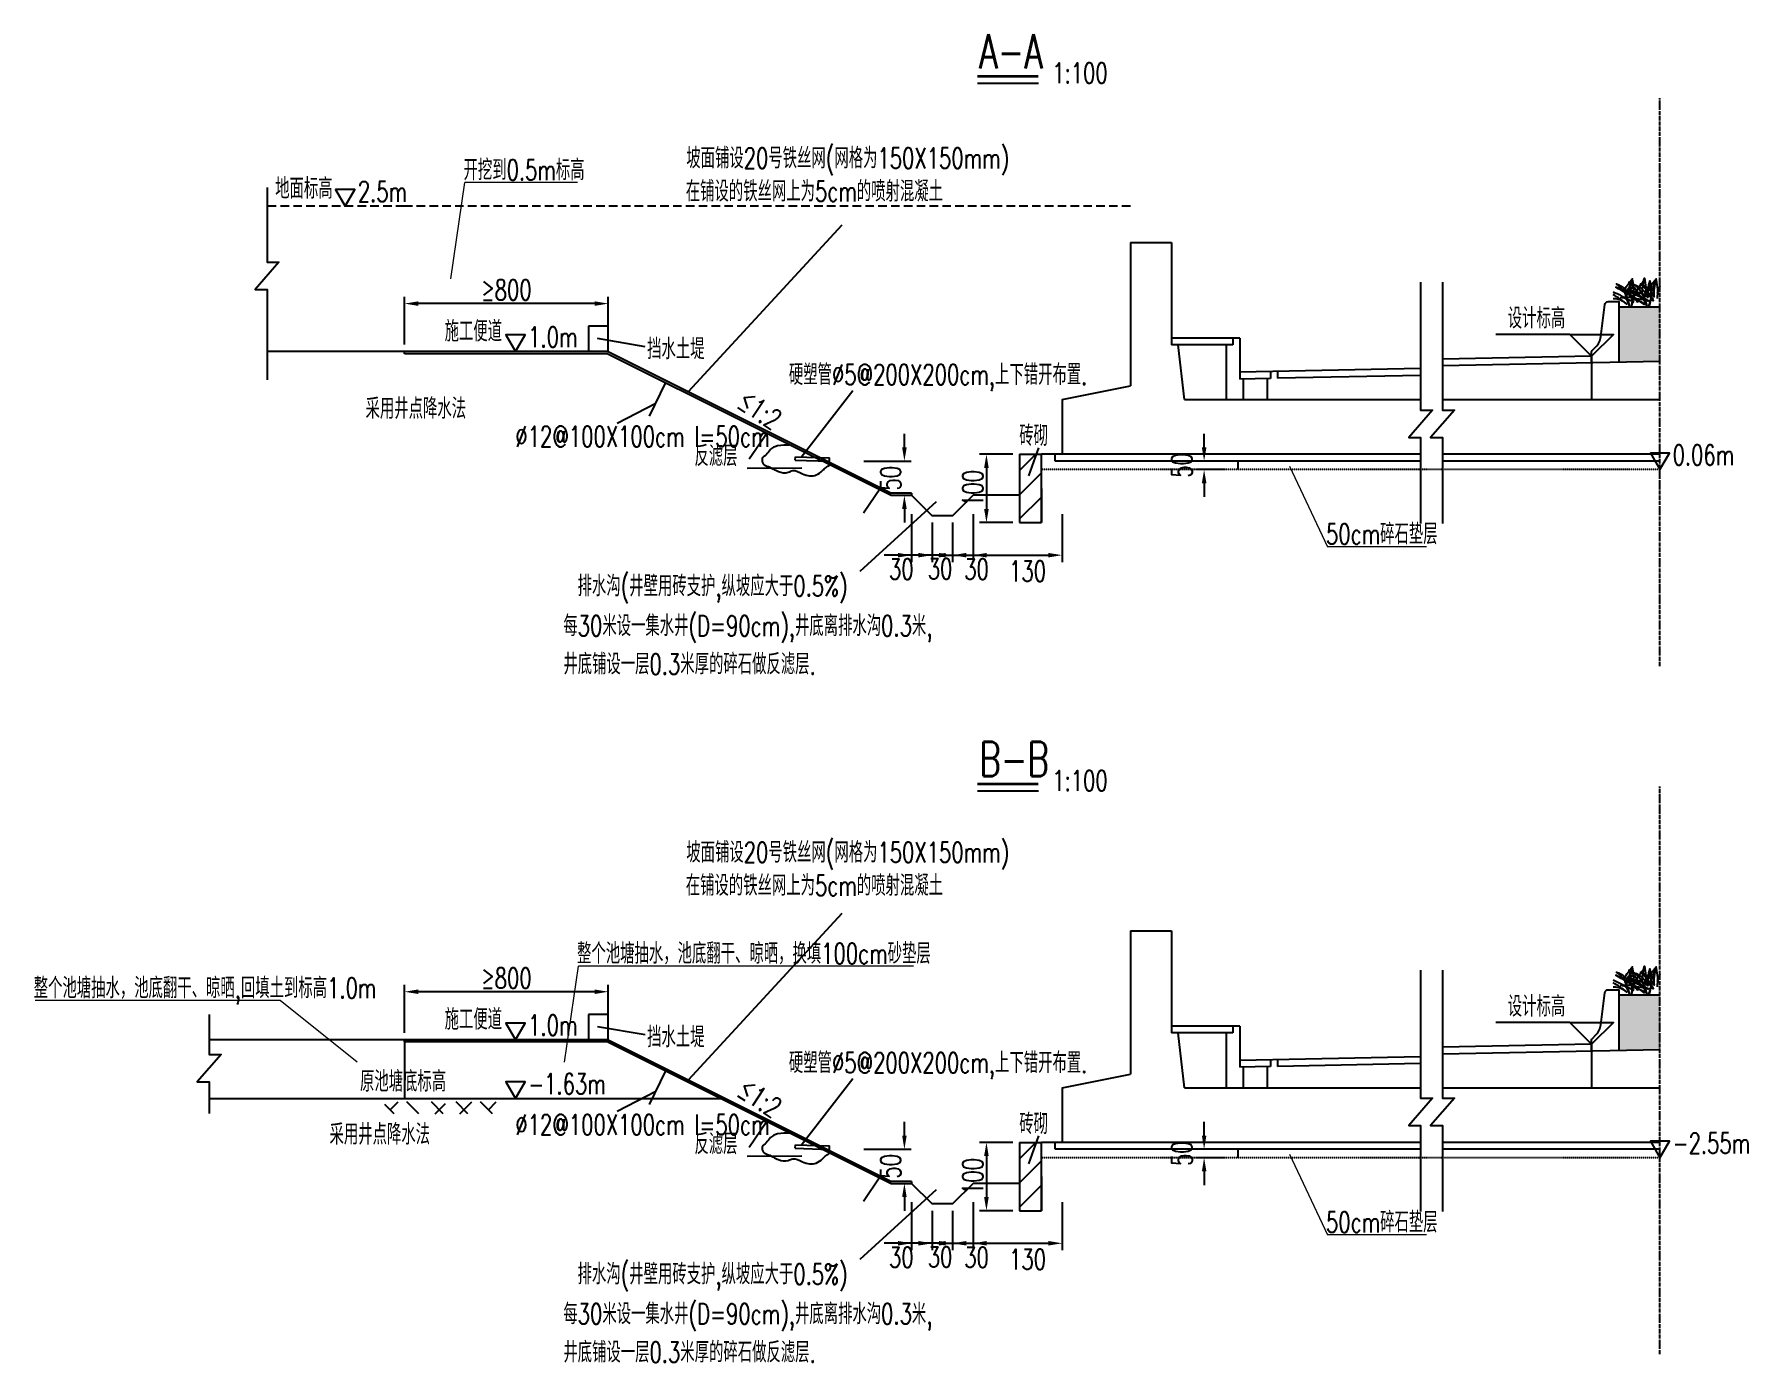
# Model space of a CAD drawing. Header units: millimetres. Extents: x -13998 to 787, y -12849 to 2859.
# Drawn here: x -13998 to -11492, y -10161 to -8218 of the extents above; entities that cross this region are included whole.
import ezdxf
from ezdxf.enums import TextEntityAlignment as Align

# ---------------------------------------------------------------- set-up
doc = ezdxf.new("R2010")
doc.units = ezdxf.units.MM
doc.header["$LTSCALE"] = 0.25
doc.header["$MEASUREMENT"] = 0
doc.linetypes.add('ACAD_ISO04W100', pattern=[30, 24, -3, 0, -3])
doc.linetypes.add('DASHED', pattern=[0.75, 0.5, -0.25])
for name, color, linetype in [('3', 3, 'Continuous'), ('C3', 3, 'Continuous'), ('DIM', 3, 'Continuous'), ('GJ', 4, 'Continuous'), ('GZ', 3, 'Continuous'), ('LG', 1, 'Continuous'), ('TEX文字', 7, 'Continuous'), ('中心线', 5, 'ACAD_ISO04W100'), ('填充', 8, 'Continuous'), ('文字', 7, 'Continuous'), ('次轮廓线', 7, 'Continuous'), ('虚线', 2, 'DASHED'), ('轮廓线', 1, 'Continuous')]:
    doc.layers.add(name, color=color, linetype=linetype)
doc.layers.add('引线', color=7, linetype='Continuous', lineweight=13)
doc.styles.get("Standard").update_dxf_attribs({"font": 'simplex1.shx', "width": 0.7, "bigfont": 'hztxt.shx'})
doc.dimstyles.new('10', dxfattribs={"dimscale": 10, "dimtxt": 3, "dimasz": 2, "dimexe": 1, "dimexo": 1, "dimgap": 0.5, "dimtad": 1, "dimdec": 1, "dimdsep": 46, "dimtxsty": 'Standard', "dimcen": 0.5, "dimadec": 0, "dimazin": 0, "dimtfac": 1, "dimtdec": 1, "dimtofl": 0, "dimtmove": 2, "dimatfit": 3, "dimfxl": 0, "dimtolj": 1, "dimtzin": 0, "dimarcsym": 0})

# ---------------------------------------------------------------- blocks, each defined once
blk = doc.blocks.new('*D36')
at = {"layer": 'Defpoints', "color": 0, "ltscale": 100}
for p in [(-12624.9, -9898.5), (-12654.9, -9928.5), (-12624.9, -9986.1)]:
    blk.add_point(p, dxfattribs=at)
at = {"layer": 'DIM', "color": 0, "lineweight": -2, "ltscale": 100}
for p, q in [((-12654.9, -9938.5), (-12654.9, -9996.1)), ((-12624.9, -9926.1), (-12624.9, -9996.1)), ((-12674.9, -9986.1), (-12694.9, -9986.1)), ((-12604.9, -9986.1), (-12584.9, -9986.1))]:
    blk.add_line(p, q, dxfattribs=at)
at = {"layer": 'DIM', "color": 0, "ltscale": 100}
for points in [[(-12674.9, -9982.7), (-12674.9, -9989.4), (-12654.9, -9986.1)], [(-12604.9, -9982.7), (-12604.9, -9989.4), (-12624.9, -9986.1)]]:
    blk.add_solid(points, dxfattribs=at)
at = {"layer": 'DIM', "color": 0, "ltscale": 100, "insert": (-12619.9, -10006.6), "char_height": 30, "attachment_point": 5}
blk.add_mtext('\\A1;30', dxfattribs=at)
blk = doc.blocks.new('*D37')
at = {"layer": 'Defpoints', "color": 0, "ltscale": 100}
for p in [(-12556.8, -9838.5), (-12605.4, -9938.5), (-12556.8, -9938.5)]:
    blk.add_point(p, dxfattribs=at)
at = {"layer": 'DIM', "color": 0, "lineweight": -2, "ltscale": 100}
for p, q in [((-12566.8, -9838.5), (-12615.4, -9838.5)), ((-12605.4, -9858.5), (-12605.4, -9918.5)), ((-12566.8, -9938.5), (-12615.4, -9938.5))]:
    blk.add_line(p, q, dxfattribs=at)
at = {"layer": 'DIM', "color": 0, "ltscale": 100}
for points in [[(-12608.8, -9858.5), (-12602.1, -9858.5), (-12605.4, -9838.5)], [(-12608.8, -9918.5), (-12602.1, -9918.5), (-12605.4, -9938.5)]]:
    blk.add_solid(points, dxfattribs=at)
at = {"layer": 'DIM', "color": 0, "ltscale": 100, "insert": (-12625.4, -9888.5), "char_height": 30, "attachment_point": 5, "rotation": 90}
blk.add_mtext('\\A1;100', dxfattribs=at)
blk = doc.blocks.new('*D38')
at = {"layer": 'Defpoints', "color": 0, "ltscale": 100}
for p in [(-12494.9, -9838.5), (-12624.9, -9898.5), (-12494.9, -9986.1)]:
    blk.add_point(p, dxfattribs=at)
at = {"layer": 'DIM', "color": 0, "lineweight": -2, "ltscale": 100}
for p, q in [((-12624.9, -9926.1), (-12624.9, -9996.1)), ((-12494.9, -9926.1), (-12494.9, -9996.1)), ((-12604.9, -9986.1), (-12514.9, -9986.1))]:
    blk.add_line(p, q, dxfattribs=at)
at = {"layer": 'DIM', "color": 0, "ltscale": 100}
for points in [[(-12604.9, -9982.7), (-12604.9, -9989.4), (-12624.9, -9986.1)], [(-12514.9, -9982.7), (-12514.9, -9989.4), (-12494.9, -9986.1)]]:
    blk.add_solid(points, dxfattribs=at)
at = {"layer": 'DIM', "color": 0, "ltscale": 100, "insert": (-12545.2, -10009.6), "char_height": 30, "attachment_point": 5}
blk.add_mtext('\\A1;130', dxfattribs=at)
blk = doc.blocks.new('*D39')
at = {"layer": 'Defpoints', "color": 0, "ltscale": 100}
for p in [(-12684.9, -9928.5), (-12654.9, -9928.5), (-12654.9, -9986.1)]:
    blk.add_point(p, dxfattribs=at)
at = {"layer": 'DIM', "color": 0, "lineweight": -2, "ltscale": 100}
for p, q in [((-12684.9, -9938.5), (-12684.9, -9996.1)), ((-12654.9, -9938.5), (-12654.9, -9996.1)), ((-12704.9, -9986.1), (-12724.9, -9986.1)), ((-12634.9, -9986.1), (-12614.9, -9986.1))]:
    blk.add_line(p, q, dxfattribs=at)
at = {"layer": 'DIM', "color": 0, "ltscale": 100}
for points in [[(-12704.9, -9982.7), (-12704.9, -9989.4), (-12684.9, -9986.1)], [(-12634.9, -9982.7), (-12634.9, -9989.4), (-12654.9, -9986.1)]]:
    blk.add_solid(points, dxfattribs=at)
at = {"layer": 'DIM', "color": 0, "ltscale": 100, "insert": (-12673.1, -10006.1), "char_height": 30, "attachment_point": 5}
blk.add_mtext('\\A1;30', dxfattribs=at)
blk = doc.blocks.new('*D40')
at = {"layer": 'Defpoints', "color": 0, "ltscale": 100}
for p in [(-12714.9, -9898.5), (-12684.9, -9928.5), (-12684.9, -9986.1)]:
    blk.add_point(p, dxfattribs=at)
at = {"layer": 'DIM', "color": 0, "lineweight": -2, "ltscale": 100}
for p, q in [((-12714.9, -9926.1), (-12714.9, -9996.1)), ((-12684.9, -9938.5), (-12684.9, -9996.1)), ((-12734.9, -9986.1), (-12754.9, -9986.1)), ((-12664.9, -9986.1), (-12644.9, -9986.1))]:
    blk.add_line(p, q, dxfattribs=at)
at = {"layer": 'DIM', "color": 0, "ltscale": 100}
for points in [[(-12734.9, -9982.7), (-12734.9, -9989.4), (-12714.9, -9986.1)], [(-12664.9, -9982.7), (-12664.9, -9989.4), (-12684.9, -9986.1)]]:
    blk.add_solid(points, dxfattribs=at)
at = {"layer": 'DIM', "color": 0, "ltscale": 100, "insert": (-12730, -10006.6), "char_height": 30, "attachment_point": 5}
blk.add_mtext('\\A1;30', dxfattribs=at)
blk = doc.blocks.new('*D41')
at = {"layer": 'Defpoints', "color": 0, "ltscale": 100}
for p in [(-12794.9, -9848.5), (-12725.4, -9848.5), (-12744.9, -9898.5)]:
    blk.add_point(p, dxfattribs=at)
at = {"layer": 'DIM', "color": 0, "lineweight": -2, "ltscale": 100}
for p, q in [((-12725.4, -9828.5), (-12725.4, -9808.5)), ((-12784.9, -9848.5), (-12715.4, -9848.5)), ((-12734.9, -9898.5), (-12715.4, -9898.5)), ((-12725.4, -9918.5), (-12725.4, -9938.5))]:
    blk.add_line(p, q, dxfattribs=at)
at = {"layer": 'DIM', "color": 0, "ltscale": 100}
for points in [[(-12728.7, -9828.5), (-12722, -9828.5), (-12725.4, -9848.5)], [(-12728.7, -9918.5), (-12722, -9918.5), (-12725.4, -9898.5)]]:
    blk.add_solid(points, dxfattribs=at)
at = {"layer": 'DIM', "color": 0, "ltscale": 100, "insert": (-12745.4, -9873.5), "char_height": 30, "attachment_point": 5, "rotation": 90}
blk.add_mtext('\\A1;50', dxfattribs=at)
blk = doc.blocks.new('*D35')
at = {"layer": 'Defpoints', "color": 0, "ltscale": 100}
for p in [(-13456.4, -9618.2), (-13456.4, -9691.4), (-13158.4, -9688.4)]:
    blk.add_point(p, dxfattribs=at)
at = {"layer": 'DIM', "color": 0, "lineweight": -2, "ltscale": 100}
for p, q in [((-13456.4, -9678.2), (-13456.4, -9608.2)), ((-13178.4, -9618.2), (-13436.4, -9618.2)), ((-13158.4, -9678.2), (-13158.4, -9608.2))]:
    blk.add_line(p, q, dxfattribs=at)
at = {"layer": 'DIM', "color": 0, "ltscale": 100}
for points in [[(-13436.4, -9614.9), (-13436.4, -9621.5), (-13456.4, -9618.2)], [(-13178.4, -9614.9), (-13178.4, -9621.5), (-13158.4, -9618.2)]]:
    blk.add_solid(points, dxfattribs=at)
at = {"layer": 'DIM', "color": 0, "ltscale": 100, "insert": (-13307.4, -9598.2), "char_height": 30, "attachment_point": 5}
blk.add_mtext('\\A1;≥800', dxfattribs=at)
blk = doc.blocks.new('*D34')
at = {"layer": 'Defpoints', "color": 0, "ltscale": 100}
for p in [(-12287.1, -9861), (-12248.2, -9848.5), (-12248.2, -9861)]:
    blk.add_point(p, dxfattribs=at)
at = {"layer": 'DIM', "color": 0, "lineweight": -2, "ltscale": 100}
for p, q in [((-12287.1, -9828.5), (-12287.1, -9808.5)), ((-12258.2, -9848.5), (-12297.1, -9848.5)), ((-12258.2, -9861), (-12297.1, -9861)), ((-12287.1, -9881), (-12287.1, -9901))]:
    blk.add_line(p, q, dxfattribs=at)
at = {"layer": 'DIM', "color": 0, "ltscale": 100}
for points in [[(-12290.4, -9828.5), (-12283.7, -9828.5), (-12287.1, -9848.5)], [(-12290.4, -9881), (-12283.7, -9881), (-12287.1, -9861)]]:
    blk.add_solid(points, dxfattribs=at)
at = {"layer": 'DIM', "color": 0, "ltscale": 100, "insert": (-12319.6, -9854.8), "char_height": 30, "attachment_point": 5, "rotation": 90}
blk.add_mtext('\\A1;50', dxfattribs=at)
blk = doc.blocks.new('*D44')
at = {"layer": 'Defpoints', "color": 0, "ltscale": 100}
for p in [(-12624.9, -8892.2), (-12654.9, -8922.2), (-12624.9, -8979.8)]:
    blk.add_point(p, dxfattribs=at)
at = {"layer": 'DIM', "color": 0, "lineweight": -2, "ltscale": 100}
for p, q in [((-12624.9, -8919.8), (-12624.9, -8989.8)), ((-12654.9, -8932.2), (-12654.9, -8989.8)), ((-12674.9, -8979.8), (-12694.9, -8979.8)), ((-12604.9, -8979.8), (-12584.9, -8979.8))]:
    blk.add_line(p, q, dxfattribs=at)
at = {"layer": 'DIM', "color": 0, "ltscale": 100}
for points in [[(-12674.9, -8976.5), (-12674.9, -8983.1), (-12654.9, -8979.8)], [(-12604.9, -8976.5), (-12604.9, -8983.1), (-12624.9, -8979.8)]]:
    blk.add_solid(points, dxfattribs=at)
at = {"layer": 'DIM', "color": 0, "ltscale": 100, "insert": (-12619.9, -9000.3), "char_height": 30, "attachment_point": 5}
blk.add_mtext('\\A1;30', dxfattribs=at)
blk = doc.blocks.new('*D45')
at = {"layer": 'Defpoints', "color": 0, "ltscale": 100}
for p in [(-12556.8, -8832.2), (-12605.4, -8932.2), (-12556.8, -8932.2)]:
    blk.add_point(p, dxfattribs=at)
at = {"layer": 'DIM', "color": 0, "lineweight": -2, "ltscale": 100}
for p, q in [((-12566.8, -8832.2), (-12615.4, -8832.2)), ((-12605.4, -8852.2), (-12605.4, -8912.2)), ((-12566.8, -8932.2), (-12615.4, -8932.2))]:
    blk.add_line(p, q, dxfattribs=at)
at = {"layer": 'DIM', "color": 0, "ltscale": 100}
for points in [[(-12608.8, -8852.2), (-12602.1, -8852.2), (-12605.4, -8832.2)], [(-12608.8, -8912.2), (-12602.1, -8912.2), (-12605.4, -8932.2)]]:
    blk.add_solid(points, dxfattribs=at)
at = {"layer": 'DIM', "color": 0, "ltscale": 100, "insert": (-12625.4, -8882.2), "char_height": 30, "attachment_point": 5, "rotation": 90}
blk.add_mtext('\\A1;100', dxfattribs=at)
blk = doc.blocks.new('*D46')
at = {"layer": 'Defpoints', "color": 0, "ltscale": 100}
for p in [(-12494.9, -8832.2), (-12624.9, -8892.2), (-12494.9, -8979.8)]:
    blk.add_point(p, dxfattribs=at)
at = {"layer": 'DIM', "color": 0, "lineweight": -2, "ltscale": 100}
for p, q in [((-12624.9, -8919.8), (-12624.9, -8989.8)), ((-12494.9, -8919.8), (-12494.9, -8989.8)), ((-12604.9, -8979.8), (-12514.9, -8979.8))]:
    blk.add_line(p, q, dxfattribs=at)
at = {"layer": 'DIM', "color": 0, "ltscale": 100}
for points in [[(-12604.9, -8976.5), (-12604.9, -8983.1), (-12624.9, -8979.8)], [(-12514.9, -8976.5), (-12514.9, -8983.1), (-12494.9, -8979.8)]]:
    blk.add_solid(points, dxfattribs=at)
at = {"layer": 'DIM', "color": 0, "ltscale": 100, "insert": (-12545.2, -9003.3), "char_height": 30, "attachment_point": 5}
blk.add_mtext('\\A1;130', dxfattribs=at)
blk = doc.blocks.new('*D47')
at = {"layer": 'Defpoints', "color": 0, "ltscale": 100}
for p in [(-12684.9, -8922.2), (-12654.9, -8922.2), (-12654.9, -8979.8)]:
    blk.add_point(p, dxfattribs=at)
at = {"layer": 'DIM', "color": 0, "lineweight": -2, "ltscale": 100}
for p, q in [((-12684.9, -8932.2), (-12684.9, -8989.8)), ((-12654.9, -8932.2), (-12654.9, -8989.8)), ((-12704.9, -8979.8), (-12724.9, -8979.8)), ((-12634.9, -8979.8), (-12614.9, -8979.8))]:
    blk.add_line(p, q, dxfattribs=at)
at = {"layer": 'DIM', "color": 0, "ltscale": 100}
for points in [[(-12704.9, -8976.5), (-12704.9, -8983.1), (-12684.9, -8979.8)], [(-12634.9, -8976.5), (-12634.9, -8983.1), (-12654.9, -8979.8)]]:
    blk.add_solid(points, dxfattribs=at)
at = {"layer": 'DIM', "color": 0, "ltscale": 100, "insert": (-12673.1, -8999.8), "char_height": 30, "attachment_point": 5}
blk.add_mtext('\\A1;30', dxfattribs=at)
blk = doc.blocks.new('*D48')
at = {"layer": 'Defpoints', "color": 0, "ltscale": 100}
for p in [(-12714.9, -8892.2), (-12684.9, -8922.2), (-12684.9, -8979.8)]:
    blk.add_point(p, dxfattribs=at)
at = {"layer": 'DIM', "color": 0, "lineweight": -2, "ltscale": 100}
for p, q in [((-12714.9, -8919.8), (-12714.9, -8989.8)), ((-12684.9, -8932.2), (-12684.9, -8989.8)), ((-12734.9, -8979.8), (-12754.9, -8979.8)), ((-12664.9, -8979.8), (-12644.9, -8979.8))]:
    blk.add_line(p, q, dxfattribs=at)
at = {"layer": 'DIM', "color": 0, "ltscale": 100}
for points in [[(-12734.9, -8976.5), (-12734.9, -8983.1), (-12714.9, -8979.8)], [(-12664.9, -8976.5), (-12664.9, -8983.1), (-12684.9, -8979.8)]]:
    blk.add_solid(points, dxfattribs=at)
at = {"layer": 'DIM', "color": 0, "ltscale": 100, "insert": (-12730, -9000.3), "char_height": 30, "attachment_point": 5}
blk.add_mtext('\\A1;30', dxfattribs=at)
blk = doc.blocks.new('*D49')
at = {"layer": 'Defpoints', "color": 0, "ltscale": 100}
for p in [(-12794.9, -8842.2), (-12725.4, -8842.2), (-12744.9, -8892.2)]:
    blk.add_point(p, dxfattribs=at)
at = {"layer": 'DIM', "color": 0, "lineweight": -2, "ltscale": 100}
for p, q in [((-12725.4, -8822.2), (-12725.4, -8802.2)), ((-12784.9, -8842.2), (-12715.4, -8842.2)), ((-12734.9, -8892.2), (-12715.4, -8892.2)), ((-12725.4, -8912.2), (-12725.4, -8932.2))]:
    blk.add_line(p, q, dxfattribs=at)
at = {"layer": 'DIM', "color": 0, "ltscale": 100}
for points in [[(-12728.7, -8822.2), (-12722, -8822.2), (-12725.4, -8842.2)], [(-12728.7, -8912.2), (-12722, -8912.2), (-12725.4, -8892.2)]]:
    blk.add_solid(points, dxfattribs=at)
at = {"layer": 'DIM', "color": 0, "ltscale": 100, "insert": (-12745.4, -8867.2), "char_height": 30, "attachment_point": 5, "rotation": 90}
blk.add_mtext('\\A1;50', dxfattribs=at)
blk = doc.blocks.new('*D42')
at = {"layer": 'Defpoints', "color": 0, "ltscale": 100}
for p in [(-13456.4, -8611.9), (-13456.4, -8685.1), (-13158.4, -8682.1)]:
    blk.add_point(p, dxfattribs=at)
at = {"layer": 'DIM', "color": 0, "lineweight": -2, "ltscale": 100}
for p, q in [((-13456.4, -8671.9), (-13456.4, -8601.9)), ((-13178.4, -8611.9), (-13436.4, -8611.9)), ((-13158.4, -8671.9), (-13158.4, -8601.9))]:
    blk.add_line(p, q, dxfattribs=at)
at = {"layer": 'DIM', "color": 0, "ltscale": 100}
for points in [[(-13436.4, -8608.6), (-13436.4, -8615.2), (-13456.4, -8611.9)], [(-13178.4, -8608.6), (-13178.4, -8615.2), (-13158.4, -8611.9)]]:
    blk.add_solid(points, dxfattribs=at)
at = {"layer": 'DIM', "color": 0, "ltscale": 100, "insert": (-13307.4, -8591.9), "char_height": 30, "attachment_point": 5}
blk.add_mtext('\\A1;≥800', dxfattribs=at)
blk = doc.blocks.new('*D43')
at = {"layer": 'Defpoints', "color": 0, "ltscale": 100}
for p in [(-12248.2, -8842.2), (-12287.1, -8854.7), (-12248.2, -8854.7)]:
    blk.add_point(p, dxfattribs=at)
at = {"layer": 'DIM', "color": 0, "lineweight": -2, "ltscale": 100}
for p, q in [((-12287.1, -8822.2), (-12287.1, -8802.2)), ((-12258.2, -8842.2), (-12297.1, -8842.2)), ((-12258.2, -8854.7), (-12297.1, -8854.7)), ((-12287.1, -8874.7), (-12287.1, -8894.7))]:
    blk.add_line(p, q, dxfattribs=at)
at = {"layer": 'DIM', "color": 0, "ltscale": 100}
for points in [[(-12290.4, -8822.2), (-12283.7, -8822.2), (-12287.1, -8842.2)], [(-12290.4, -8874.7), (-12283.7, -8874.7), (-12287.1, -8854.7)]]:
    blk.add_solid(points, dxfattribs=at)
at = {"layer": 'DIM', "color": 0, "ltscale": 100, "insert": (-12319.6, -8848.5), "char_height": 30, "attachment_point": 5, "rotation": 90}
blk.add_mtext('\\A1;50', dxfattribs=at)

msp = doc.modelspace()

# ---------------------------------------------------------------- hatches: boundary and pattern name
at = {"layer": 'GZ'}
h = msp.add_hatch(dxfattribs=at)
h.set_pattern_fill('ANSI31', color=256, scale=200, style=0)
h.set_pattern_definition([(45, (-66145.501, -36034.257), (-17.67767, 17.67767), [])])
h.paths.add_polyline_path([(-12524.88, -8832.23), (-12556.85, -8832.23), (-12556.85, -8932.23), (-12524.88, -8932.23)])
h = msp.add_hatch(dxfattribs=at)
h.set_pattern_fill('ANSI38', color=256, scale=8, style=0)
h.set_pattern_definition([(135, (35608.743, -37683.442), (17.960512, 17.960512), []), (45, (35608.743, -37683.442), (53.881537, 17.960512), [63.5, -38.1])])
h.paths.add_polyline_path([(-13485.18, -9796.6), (-13485.18, -9779.24), (-13313.75, -9779.24), (-13313.75, -9796.6)])
h = msp.add_hatch(dxfattribs=at)
h.set_pattern_fill('ANSI31', color=256, scale=200, style=0)
h.set_pattern_definition([(45, (-66145.501, -37040.554), (-17.67767, 17.67767), [])])
h.paths.add_polyline_path([(-12524.88, -9838.52), (-12556.85, -9838.52), (-12556.85, -9938.52), (-12524.88, -9938.52)])
at = {"layer": '填充'}
h = msp.add_hatch(dxfattribs=at)
h.set_pattern_fill('AR-SAND', color=256, style=0)
h.set_pattern_definition([(37.5, (-13103.338, -8375.1836), (-0.0629934, 1.9268238), [0, -1.52, 0, -1.7, 0, -1.625]), (7.5, (-13103.338, -8375.1836), (1.7697767, 2.822146), [0, -0.82, 0, -1.37, 0, -0.525]), (327.5, (-13104.568, -8375.1836), (3.1141419, 0.005659), [0, -0.5, 0, -1.8, 0, -2.35]), (317.5, (-13104.568, -8375.1836), (3.0061266, 0.8776756), [0, -0.25, 0, -1.18, 0, -1.35])])
h.paths.add_polyline_path([(-11620.47, -8616.45), (-11680.47, -8616.45), (-11680.47, -8697.93), (-11620.47, -8696.73)])
h = msp.add_hatch(dxfattribs=at)
h.set_pattern_fill('AR-SAND', color=256, style=0)
h.set_pattern_definition([(37.5, (-13103.338, -9381.4805), (-0.0629934, 1.9268238), [0, -1.52, 0, -1.7, 0, -1.625]), (7.5, (-13103.338, -9381.4805), (1.7697767, 2.822146), [0, -0.82, 0, -1.37, 0, -0.525]), (327.5, (-13104.568, -9381.4805), (3.1141419, 0.005659), [0, -0.5, 0, -1.8, 0, -2.35]), (317.5, (-13104.568, -9381.4805), (3.0061266, 0.8776756), [0, -0.25, 0, -1.18, 0, -1.35])])
h.paths.add_polyline_path([(-11620.47, -9622.75), (-11680.47, -9622.75), (-11680.47, -9704.22), (-11620.47, -9703.02)])

# ---------------------------------------------------------------- linework, layer by layer
for p, q in [((-12618.52, -8289.69), (-12529.29, -8289.69)), ((-11680.47, -8616.45), (-11620.47, -8616.45)), ((-13158.35, -8645.08), (-13187.51, -8645.08)), ((-13187.51, -8645.08), (-13187.51, -8682.14)), ((-13158.35, -8682.14), (-13158.35, -8645.08)), ((-11752.29, -8656.91), (-11860.39, -8656.91)), ((-12237.67, -8842.23), (-12237.67, -8854.73)), ((-12618.52, -9324.52), (-12529.29, -9324.52)), ((-11680.47, -9622.75), (-11620.47, -9622.75)), ((-13158.35, -9651.37), (-13187.51, -9651.37)), ((-13187.51, -9651.37), (-13187.51, -9688.43)), ((-13158.35, -9688.43), (-13158.35, -9651.37)), ((-11752.29, -9663.2), (-11860.39, -9663.2)), ((-13741.94, -9774.42), (-12986.38, -9774.42)), ((-12237.67, -9848.52), (-12237.67, -9861.02))]:
    msp.add_line(p, q)
for points in [[(-12618.52, -8279.69, 4, 4, 0), (-12529.29, -8279.69, 0.4, 0.4, 0)], [(-12618.52, -9314.52, 4, 4, 0), (-12529.29, -9314.52, 0.4, 0.4, 0)]]:
    msp.add_lwpolyline(points, format="xyseb")
for points in [[(-13543.13, -8469.54), (-13529.07, -8445.18), (-13557.2, -8445.18)], [(-13293.97, -8682.14), (-13279.9, -8657.78), (-13308.03, -8657.78)], [(-11620.47, -8854.73), (-11606.41, -8830.37), (-11634.53, -8830.37)], [(-13293.97, -9688.43), (-13279.9, -9664.08), (-13308.03, -9664.08)], [(-13293.97, -9774.42), (-13279.9, -9750.06), (-13308.03, -9750.06)], [(-11620.47, -9861.02), (-11606.41, -9836.66), (-11634.53, -9836.66)]]:
    msp.add_lwpolyline(points, close=True)
at = {"layer": '3', "color": 9}
for points in [[(-11688.99, -8594.74, -0.0394978), (-11677.28, -8600.41, -0.232087), (-11665.31, -8614.57, 0.1911867), (-11683.91, -8583.19, -0.2267195), (-11663.95, -8602.22, -0.091203), (-11660.78, -8577.53, -0.1239074), (-11662.27, -8615.36, -0.0624947), (-11656.48, -8597.44)], [(-11653.86, -8605.36, -0.013375), (-11685.21, -8587.84, -0.001492), (-11653.47, -8597.58, -0.302407), (-11647.57, -8604.83, 0.1063996), (-11666.16, -8580.36, -0.2267195), (-11646.21, -8599.39, -0.091203), (-11643.04, -8574.7, -0.074282), (-11641.84, -8601.68)], [(-11672.18, -8591.81, -0.0656242), (-11660.86, -8575.6, 0.0063244), (-11663.18, -8581.51, 0.0063244)], [(-11636.78, -8608.19, -0.013375), (-11668.13, -8590.67, -0.001492), (-11636.38, -8600.41, -0.302407), (-11630.48, -8607.66, 0.1063996), (-11649.08, -8583.19, -0.2267195), (-11629.12, -8602.22, -0.091203), (-11625.95, -8577.53, -0.074282), (-11624.75, -8604.51)], [(-11663.61, -8582.66, 0.0112436), (-11667.31, -8593.31)], [(-11666.09, -8593.68, -0.0794345), (-11658.93, -8587.5, -0.0794345)], [(-11663.29, -8595.58, -0.0394978), (-11651.58, -8601.25, -0.232087), (-11639.61, -8615.41, 0.1911867), (-11658.2, -8584.03, -0.2267195), (-11638.25, -8603.06, -0.091203), (-11635.08, -8578.36, -0.1239074), (-11636.57, -8616.2, -0.0624947), (-11630.77, -8598.27)], [(-11655.1, -8594.64, -0.0656242), (-11643.77, -8578.43, 0.0063244), (-11646.09, -8584.34, 0.0063244)], [(-11641.69, -8602.67, -0.1130591), (-11626.03, -8575.6, -0.0330136), (-11636.97, -8602.62, -0.0330136)], [(-11638.89, -8588.73, -0.0551464), (-11632.66, -8586.59, 0.0175385), (-11636.56, -8590.82)], [(-11620.82, -8586.32, 0.0112436), (-11624.52, -8596.97)], [(-11688.99, -8604.61, -0.2088897), (-11669.19, -8612.54, 0.0309304), (-11688.99, -8598.53)], [(-11658.46, -8610.27, 0.0931805), (-11677.73, -8602.79, -0.1501755), (-11653.88, -8605.47, -0.1501755)], [(-11671.09, -8602.09, -0.0444766), (-11668.72, -8597.33)], [(-11668.59, -8597.4, 0.0048651), (-11669.96, -8602.08, 0.0048651)], [(-11663.72, -8602.6, -0.0226272), (-11662.2, -8600.92, -0.0226272)], [(-11662.62, -8600.69, 0.0066718), (-11663.68, -8602.6)], [(-11663.29, -8605.45, -0.2088897), (-11643.48, -8613.37, 0.0309304), (-11663.29, -8599.37)], [(-11641.37, -8613.1, 0.0931805), (-11660.64, -8605.62, -0.1501755), (-11636.79, -8608.3, -0.1501755)], [(-11654.36, -8610.17, -0.0444766), (-11653.18, -8607.79)], [(-11653.11, -8607.82, 0.0048651), (-11653.8, -8610.16, 0.0048651)], [(-11688.99, -9601.04, -0.0394978), (-11677.28, -9606.71, -0.232087), (-11665.31, -9620.87, 0.1911867), (-11683.91, -9589.49, -0.2267195), (-11663.95, -9608.52, -0.091203), (-11660.78, -9583.83, -0.1239074), (-11662.27, -9621.66, -0.0624947), (-11656.48, -9603.74)], [(-11653.86, -9611.66, -0.013375), (-11685.21, -9594.14, -0.001492), (-11653.47, -9603.88, -0.302407), (-11647.57, -9611.13, 0.1063996), (-11666.16, -9586.66, -0.2267195), (-11646.21, -9605.69, -0.091203), (-11643.04, -9580.99, -0.074282), (-11641.84, -9607.98)], [(-11672.18, -9598.11, -0.0656242), (-11660.86, -9581.9, 0.0063244), (-11663.18, -9587.8, 0.0063244)], [(-11636.78, -9614.49, -0.013375), (-11668.13, -9596.97, -0.001492), (-11636.38, -9606.71, -0.302407), (-11630.48, -9613.96, 0.1063996), (-11649.08, -9589.49, -0.2267195), (-11629.12, -9608.52, -0.091203), (-11625.95, -9583.83, -0.074282), (-11624.75, -9610.81)], [(-11663.61, -9588.96, 0.0112436), (-11667.31, -9599.6)], [(-11666.09, -9599.98, -0.0794345), (-11658.93, -9593.8, -0.0794345)], [(-11663.29, -9601.87, -0.0394978), (-11651.58, -9607.54, -0.232087), (-11639.61, -9621.71, 0.1911867), (-11658.2, -9590.32, -0.2267195), (-11638.25, -9609.36, -0.091203), (-11635.08, -9584.66, -0.1239074), (-11636.57, -9622.49, -0.0624947), (-11630.77, -9604.57)], [(-11655.1, -9600.94, -0.0656242), (-11643.77, -9584.73, 0.0063244), (-11646.09, -9590.63, 0.0063244)], [(-11641.69, -9608.97, -0.1130591), (-11626.03, -9581.9, -0.0330136), (-11636.97, -9608.92, -0.0330136)], [(-11638.89, -9595.03, -0.0551464), (-11632.66, -9592.89, 0.0175385), (-11636.56, -9597.11)], [(-11620.82, -9592.62, 0.0112436), (-11624.52, -9603.27)], [(-11688.99, -9610.91, -0.2088897), (-11669.19, -9618.83, 0.0309304), (-11688.99, -9604.83)], [(-11658.46, -9616.57, 0.0931805), (-11677.73, -9609.09, -0.1501755), (-11653.88, -9611.77, -0.1501755)], [(-11671.09, -9608.39, -0.0444766), (-11668.72, -9603.63)], [(-11668.59, -9603.7, 0.0048651), (-11669.96, -9608.38, 0.0048651)], [(-11663.72, -9608.89, -0.0226272), (-11662.2, -9607.21, -0.0226272)], [(-11662.62, -9606.99, 0.0066718), (-11663.68, -9608.9)], [(-11663.29, -9611.74, -0.2088897), (-11643.48, -9619.67, 0.0309304), (-11663.29, -9605.67)], [(-11641.37, -9619.4, 0.0931805), (-11660.64, -9611.92, -0.1501755), (-11636.79, -9614.6, -0.1501755)], [(-11654.36, -9616.46, -0.0444766), (-11653.18, -9614.08)], [(-11653.11, -9614.12, 0.0048651), (-11653.8, -9616.46, 0.0048651)]]:
    msp.add_lwpolyline(points, format="xyb", dxfattribs=at)
at = {"layer": 'Defpoints', "color": 9}
for p, q in [((-11720.47, -8688.73), (-11720.47, -8752.23)), ((-11720.47, -9695.02), (-11720.47, -9758.52))]:
    msp.add_line(p, q, dxfattribs=at)
at = {"layer": 'GJ'}
for p, q in [((-13098.08, -8776.63), (-13074.35, -8727.49)), ((-12952.46, -8839.11), (-12926.65, -8801.34)), ((-12785.19, -8917.99), (-12760.39, -8881.12)), ((-13098.08, -9782.93), (-13074.35, -9733.79)), ((-12952.46, -9845.4), (-12926.65, -9807.64)), ((-12785.19, -9924.28), (-12760.39, -9887.41))]:
    msp.add_line(p, q, dxfattribs=at)
at = {"layer": 'GZ', "ltscale": 100}
for p, q in [((-13041.31, -8740.66), (-12816.35, -8496.89)), ((-13104.28, -8674.92), (-13174.09, -8663.12)), ((-12876.13, -8836.5), (-12800.97, -8738.9)), ((-13089.02, -8757.87), (-13145.25, -8787.16)), ((-12884.93, -8840.89), (-12884.78, -8835.9)), ((-12884.93, -8840.89), (-12834.95, -8842.39)), ((-12884.78, -8835.9), (-12834.8, -8837.4)), ((-12834.95, -8842.39), (-12834.8, -8837.4)), ((-12494.88, -8832.23), (-12524.88, -8832.23)), ((-12955.14, -8852.59), (-12875.4, -8851.87)), ((-12524.88, -8882.23), (-12524.88, -8932.23)), ((-13041.31, -9746.96), (-12816.35, -9503.19)), ((-13104.28, -9681.22), (-13174.09, -9669.41)), ((-12876.13, -9842.8), (-12800.97, -9745.2)), ((-13089.02, -9764.17), (-13145.25, -9793.46)), ((-12884.93, -9847.19), (-12884.78, -9842.19)), ((-12884.78, -9842.19), (-12834.8, -9843.69)), ((-12834.95, -9848.69), (-12834.8, -9843.69)), ((-12494.88, -9838.52), (-12524.88, -9838.52)), ((-12955.14, -9858.89), (-12875.4, -9858.17)), ((-12884.93, -9847.19), (-12834.95, -9848.69)), ((-12524.88, -9888.52), (-12524.88, -9938.52))]:
    msp.add_line(p, q, dxfattribs=at)
at = {"layer": 'GZ'}
for p, q in [((-12543.5, -8863.78), (-12528.8, -8822.6)), ((-12789.95, -9002.98), (-12678.61, -8901.14)), ((-12543.5, -9870.08), (-12528.8, -9828.9)), ((-12789.95, -10009.27), (-12678.61, -9907.44))]:
    msp.add_line(p, q, dxfattribs=at)
at = {"layer": 'GZ', "ltscale": 100}
for points in [[(-12892.17, -8818.58), (-12893.78, -8818.66), (-12901.55, -8818.96), (-12911.86, -8818.91), (-12922.37, -8825.34), (-12926.2, -8832.97), (-12934.7, -8837.53), (-12932.75, -8847.63), (-12921.39, -8850.66), (-12910.96, -8858.02), (-12897.41, -8860.59), (-12886.26, -8853.67), (-12873.04, -8862.9), (-12856.37, -8865.38), (-12845.85, -8857.23), (-12840.29, -8851.32), (-12836.42, -8849.19), (-12834.56, -8848.17)], [(-12892.17, -9824.88), (-12893.78, -9824.96), (-12901.55, -9825.26), (-12911.86, -9825.2), (-12922.37, -9831.64), (-12926.2, -9839.27), (-12934.7, -9843.83), (-12932.75, -9853.93), (-12921.39, -9856.96), (-12910.96, -9864.32), (-12897.41, -9866.89), (-12886.26, -9859.97), (-12873.04, -9869.2), (-12856.37, -9871.68), (-12845.85, -9863.53), (-12840.29, -9857.62), (-12836.42, -9855.49), (-12834.56, -9854.47)]]:
    msp.add_open_spline(points, degree=3, knots=[26.1571072, 26.1571072, 26.1571072, 26.1571072, 30.9660971, 49.1904771, 56.1751731, 66.5971793, 74.3114381, 81.9656452, 90.6075445, 106.9381731, 121.2654854, 128.4376903, 143.436892, 163.6552728, 174.829601, 181.6604288, 187.9846861, 187.9846861, 187.9846861, 187.9846861], dxfattribs=at)
at = {"layer": 'LG'}
for p, q in [((-13158.35, -8682.14), (-13657.39, -8682.14)), ((-13159.06, -8685.14), (-12744.88, -8892.23)), ((-13158.35, -8682.14), (-12744.17, -8889.23)), ((-12494.88, -8772.21), (-12494.88, -8832.23)), ((-12494.88, -8772.21), (-12494.88, -8772.21)), ((-12556.85, -8832.23), (-12556.85, -8932.23)), ((-12556.85, -8832.23), (-12524.88, -8832.23)), ((-12524.88, -8932.23), (-12524.88, -8832.23)), ((-12744.88, -8892.23), (-12714.88, -8892.23)), ((-12714.88, -8889.23), (-12744.17, -8889.23)), ((-12714.88, -8889.23), (-12714.88, -8892.23)), ((-12556.85, -8932.23), (-12524.88, -8932.23)), ((-13158.35, -9688.43), (-13741.94, -9688.43)), ((-13159.06, -9691.43), (-12744.88, -9898.52)), ((-13158.35, -9688.43), (-12744.17, -9895.52)), ((-12494.88, -9778.51), (-12494.88, -9838.52)), ((-12494.88, -9778.51), (-12494.88, -9778.51)), ((-12556.85, -9838.52), (-12556.85, -9938.52)), ((-12556.85, -9838.52), (-12524.88, -9838.52)), ((-12524.88, -9938.52), (-12524.88, -9838.52)), ((-12714.88, -9895.52), (-12744.17, -9895.52)), ((-12714.88, -9895.52), (-12714.88, -9898.52)), ((-12744.88, -9898.52), (-12714.88, -9898.52)), ((-12556.85, -9938.52), (-12524.88, -9938.52))]:
    msp.add_line(p, q, dxfattribs=at)
at = {"layer": 'LG', "ltscale": 100}
for p, q in [((-13456.37, -8685.14), (-13456.37, -8682.14)), ((-13159.06, -8685.14), (-13456.37, -8685.14)), ((-13456.37, -9691.43), (-13456.37, -9688.43)), ((-13159.06, -9691.43), (-13456.37, -9691.43)), ((-13456.37, -9691.43), (-13456.37, -9774.42))]:
    msp.add_line(p, q, dxfattribs=at)
at = {"layer": 'LG'}
for points in [[(-13657.42, -8442.05), (-13657.42, -8551.24), (-13639.92, -8551.24), (-13674.92, -8591.24), (-13657.42, -8591.24), (-13657.42, -8723.61)], [(-11970.46, -8580.32), (-11970.46, -8767.66), (-11952.96, -8767.66), (-11987.96, -8807.66), (-11970.46, -8807.66), (-11970.46, -8933.52)], [(-11938.58, -8580.32), (-11938.58, -8767.66), (-11921.08, -8767.66), (-11956.08, -8807.66), (-11938.58, -8807.66), (-11938.58, -8933.52)], [(-12556.85, -8892.23), (-12624.88, -8892.23), (-12654.88, -8922.23), (-12684.88, -8922.23), (-12714.88, -8892.23)], [(-11970.46, -9586.61), (-11970.46, -9773.96), (-11952.96, -9773.96), (-11987.96, -9813.96), (-11970.46, -9813.96), (-11970.46, -9939.82)], [(-11938.58, -9586.61), (-11938.58, -9773.96), (-11921.08, -9773.96), (-11956.08, -9813.96), (-11938.58, -9813.96), (-11938.58, -9939.82)], [(-13741.94, -9651.72), (-13741.94, -9709.87), (-13724.44, -9709.87), (-13759.44, -9749.87), (-13741.94, -9749.87), (-13741.94, -9796.51)], [(-12556.85, -9898.52), (-12624.88, -9898.52), (-12654.88, -9928.52), (-12684.88, -9928.52), (-12714.88, -9898.52)]]:
    msp.add_lwpolyline(points, dxfattribs=at)
at = {"layer": '中心线'}
for p, q in [((-11620.47, -9141.92), (-11620.47, -8311.58)), ((-11620.47, -10148.22), (-11620.47, -9317.88))]:
    msp.add_line(p, q, dxfattribs=at)
at = {"layer": '引线'}
for p, q in [((-13388.5, -8575.56), (-13367.96, -8434.92)), ((-12162.48, -8849.61), (-12106.79, -8967.37)), ((-13222.45, -9721.41), (-13201.91, -9580.77)), ((-13525.82, -9721.41), (-13638.16, -9631.18)), ((-12162.48, -9855.9), (-12106.79, -9973.67))]:
    msp.add_line(p, q, dxfattribs=at)
at = {"layer": '引线', "color": 7}
for p, q in [((-13203.49, -8434.92), (-13367.96, -8434.92)), ((-11962.09, -8967.37), (-12106.79, -8967.37)), ((-12711.89, -9580.77), (-13201.91, -9580.77)), ((-13638.16, -9631.18), (-13996.48, -9631.18)), ((-11962.09, -9973.67), (-12106.79, -9973.67))]:
    msp.add_line(p, q, dxfattribs=at)
at = {"layer": '次轮廓线'}
for p, q in [((-12234.88, -8662.23), (-12334.88, -8662.23)), ((-12244.88, -8662.23), (-12244.88, -8672.23)), ((-12234.88, -8662.23), (-12234.88, -8722.33)), ((-12244.88, -8672.23), (-12334.88, -8672.23)), ((-12254.88, -8672.23), (-12254.88, -8752.23)), ((-11720.47, -8688.73), (-11938.58, -8693.09)), ((-11970.46, -8706.94), (-12234.88, -8712.23)), ((-12189.88, -8711.33), (-12189.88, -8721.43)), ((-12179.88, -8711.13), (-12179.88, -8721.13)), ((-11970.46, -8716.94), (-12179.88, -8721.13)), ((-11620.47, -8696.73), (-11938.58, -8703.09)), ((-12189.88, -8721.43), (-12234.88, -8722.33)), ((-12229.88, -8722.23), (-12229.88, -8752.23)), ((-12194.88, -8721.53), (-12194.88, -8752.23)), ((-12504.88, -8842.23), (-12504.88, -8832.23)), ((-11970.46, -8842.23), (-12504.88, -8842.23)), ((-11620.47, -8842.23), (-11938.58, -8842.23)), ((-12234.88, -9668.52), (-12334.88, -9668.52)), ((-12244.88, -9668.52), (-12244.88, -9678.52)), ((-12234.88, -9668.52), (-12234.88, -9728.62)), ((-12244.88, -9678.52), (-12334.88, -9678.52)), ((-12254.88, -9678.52), (-12254.88, -9758.52)), ((-11720.47, -9695.02), (-11938.58, -9699.38)), ((-11970.46, -9713.23), (-12234.88, -9718.52)), ((-12189.88, -9717.62), (-12189.88, -9727.72)), ((-12179.88, -9717.42), (-12179.88, -9727.42)), ((-11620.47, -9703.02), (-11938.58, -9709.38)), ((-12189.88, -9727.72), (-12234.88, -9728.62)), ((-12229.88, -9728.52), (-12229.88, -9758.52)), ((-12194.88, -9727.82), (-12194.88, -9758.52)), ((-11970.46, -9723.23), (-12179.88, -9727.42)), ((-12504.88, -9848.52), (-12504.88, -9838.52)), ((-11970.46, -9848.52), (-12504.88, -9848.52)), ((-11620.47, -9848.52), (-11938.58, -9848.52))]:
    msp.add_line(p, q, dxfattribs=at)
at = {"layer": '次轮廓线', "ltscale": 100}
for points in [[(-11720.47, -8698.73), (-11720.47, -8682.46, -0.1989124), (-11719.74, -8680.69), (-11714.16, -8675.11, 0.1667819), (-11706.88, -8660.24), (-11701.02, -8613.3, -0.3782425), (-11696.06, -8608.92), (-11680.47, -8608.92), (-11680.47, -8697.93)], [(-11720.47, -9705.02), (-11720.47, -9688.76, -0.1989124), (-11719.74, -9686.99), (-11714.16, -9681.41, 0.1667819), (-11706.88, -9666.54), (-11701.02, -9619.6, -0.3782425), (-11696.06, -9615.22), (-11680.47, -9615.22), (-11680.47, -9704.22)]]:
    msp.add_lwpolyline(points, format="xyb", dxfattribs=at)
at = {"layer": '次轮廓线'}
for points in [[(-11752.29, -8656.91), (-11688.65, -8656.91), (-11720.47, -8688.73)], [(-11752.29, -9663.2), (-11688.65, -9663.2), (-11720.47, -9695.02)]]:
    msp.add_lwpolyline(points, close=True, dxfattribs=at)
at = {"layer": '虚线', "ltscale": 100}
for p, q in [((-13456.37, -8469.54), (-13657.42, -8469.54)), ((-12394.88, -8469.54), (-13456.37, -8469.54))]:
    msp.add_line(p, q, dxfattribs=at)
at = {"layer": '虚线'}
for p, q in [((-11620.47, -8854.73), (-12524.88, -8854.73)), ((-11620.47, -9861.02), (-12524.88, -9861.02))]:
    msp.add_line(p, q, dxfattribs=at)
at = {"layer": '轮廓线'}
for p, q in [((-12394.88, -8522.73), (-12334.88, -8522.73)), ((-12394.88, -8522.73), (-12394.88, -8732.23)), ((-12334.88, -8522.73), (-12334.88, -8672.23)), ((-12315.89, -8752.23), (-12324.88, -8672.23)), ((-12494.88, -8752.23), (-12394.88, -8732.23)), ((-12494.88, -8752.23), (-12494.88, -8832.23)), ((-12315.89, -8752.23), (-11970.46, -8752.23)), ((-11938.58, -8752.23), (-11620.47, -8752.23)), ((-11970.46, -8832.23), (-12504.88, -8832.23)), ((-11620.47, -8832.23), (-11938.58, -8832.23)), ((-12394.88, -9529.02), (-12334.88, -9529.02)), ((-12394.88, -9529.02), (-12394.88, -9738.52)), ((-12334.88, -9529.02), (-12334.88, -9678.52)), ((-12315.89, -9758.52), (-12324.88, -9678.52)), ((-12494.88, -9758.52), (-12394.88, -9738.52)), ((-12494.88, -9758.52), (-12494.88, -9838.52)), ((-12315.89, -9758.52), (-11970.46, -9758.52)), ((-11938.58, -9758.52), (-11620.47, -9758.52)), ((-11970.46, -9838.52), (-12504.88, -9838.52)), ((-11620.47, -9838.52), (-11938.58, -9838.52))]:
    msp.add_line(p, q, dxfattribs=at)

# ---------------------------------------------------------------- texts
at = {"layer": 'C3', "color": 0, "width": 0.7}
for p in [(-12972.28, -8762.05), (-12972.28, -9768.35)]:
    msp.add_text('≤1:2', height=30, rotation=326.28201, dxfattribs=at).set_placement(p)
at = {"layer": 'TEX文字', "linetype": 'Continuous', "width": 0.7}
for s, p in [('2.5m', (-13524.62, -8463.13)), ('1.0m', (-13275.46, -8675.72)), ('0.06m', (-11601.96, -8848.31)), ('1.0m', (-13275.46, -9682.02)), ('-1.63m', (-13275.46, -9768.01)), ('-2.55m', (-11601.96, -9854.61))]:
    msp.add_text(s, height=30, dxfattribs=at).set_placement(p)
at = {"layer": '文字', "width": 0.7}
for s, height, p in [('A-A', 50, (-12615.92, -8268.02)), ('1:100', 30, (-12509.09, -8289.69)), ('坡面铺设20号铁丝网(网格为150X150mm)', 30, (-13044.34, -8414.2)), ('地面标高', 30, (-13645.47, -8458.57)), ('在铺设的铁丝网上为5cm的喷射混凝土', 30, (-13045.12, -8462.62)), ('施工便道', 30, (-13397.69, -8667.37)), ('挡水土堤', 30, (-13101.6, -8693.22)), ('硬塑管%%c5@200X200cm,上下错开布置.', 30, (-12894.36, -8730.73)), ('%%C12@100X100cm l=50cm', 30, (-13294.29, -8821.34)), ('砖砌', 30, (-12557.4, -8820.15)), ('反滤层', 30, (-13032.38, -8849.55)), ('排水沟(井壁用砖支护,纵坡应大于0.5%)', 30, (-13203.36, -9039.87)), ('每30米设一集水井(D=90cm),井底离排水沟0.3米,', 30, (-13224.09, -9098.05)), ('井底铺设一层0.3米厚的碎石做反滤层.', 30, (-13224.09, -9154.08)), ('B-B', 50, (-12615.92, -9302.85)), ('1:100', 30, (-12509.09, -9324.52)), ('坡面铺设20号铁丝网(网格为150X150mm)', 30, (-13044.34, -9429.36)), ('在铺设的铁丝网上为5cm的喷射混凝土', 30, (-13045.12, -9477.78)), ('施工便道', 30, (-13397.69, -9673.67)), ('挡水土堤', 30, (-13101.6, -9699.52)), ('硬塑管%%c5@200X200cm,上下错开布置.', 30, (-12894.36, -9737.03)), ('原池塘底标高', 30, (-13521.47, -9764.36)), ('砖砌', 30, (-12557.4, -9826.44)), ('%%C12@100X100cm l=50cm', 30, (-13294.29, -9827.63)), ('反滤层', 30, (-13032.38, -9855.84)), ('排水沟(井壁用砖支护,纵坡应大于0.5%)', 30, (-13203.36, -10046.17)), ('每30米设一集水井(D=90cm),井底离排水沟0.3米,', 30, (-13224.09, -10104.35)), ('井底铺设一层0.3米厚的碎石做反滤层.', 30, (-13224.09, -10160.38))]:
    msp.add_text(s, height=height, dxfattribs=at).set_placement(p)
at = {"layer": '文字', "linetype": 'Continuous', "width": 0.7}
for s, p in [('开挖到0.5m标高', (-13370.07, -8431.42)), ('采用井点降水法', (-13513.34, -8780.38)), ('50cm碎石垫层', (-12108.9, -8963.88)), ('整个池塘抽水，池底翻干、晾晒，换填100cm砂垫层 ', (-13204.02, -9577.27)), ('整个池塘抽水，池底翻干、晾晒,回填土到标高1.0m', (-13998.6, -9627.68)), ('采用井点降水法', (-13566.01, -9841.77)), ('50cm碎石垫层', (-12108.9, -9970.17))]:
    msp.add_text(s, height=30, dxfattribs=at).set_placement(p)
at = {"layer": '文字', "width": 0.7}
for p in [(-11801.07, -8633.28), (-11801.07, -9639.58)]:
    msp.add_text('设计标高', height=30, dxfattribs=at).set_placement(p, align=Align.MIDDLE_CENTER)

# ---------------------------------------------------------------- dimensions: what is measured, and where the dimension line sits
at = {"layer": 'DIM', "ltscale": 100}
dim = msp.add_linear_dim(base=(-13456.37, -8611.91), p1=(-13158.35, -8682.14), p2=(-13456.37, -8685.14), text='≥800', dimstyle='10', dxfattribs=at)
dim.commit()
dim.dimension.update_dxf_attribs({"geometry": '*D42', "text_midpoint": (-13307.36, -8591.91)})
for base, p1, p2, picture, middle in [((-12725.38, -8842.23), (-12744.88, -8892.23), (-12794.88, -8842.23), '*D49', (-12745.38, -8867.23)), ((-12605.44, -8932.23), (-12556.85, -8832.23), (-12556.85, -8932.23), '*D45', (-12625.44, -8882.23)), ((-12725.38, -9848.52), (-12744.88, -9898.52), (-12794.88, -9848.52), '*D41', (-12745.38, -9873.52)), ((-12605.44, -9938.52), (-12556.85, -9838.52), (-12556.85, -9938.52), '*D37', (-12625.44, -9888.52))]:
    dim = msp.add_linear_dim(base=base, p1=p1, p2=p2, angle=90, dimstyle='10', override={"dimtxsty": 'Standard'}, dxfattribs=at)
    dim.commit()
    dim.dimension.update_dxf_attribs({"geometry": picture, "text_midpoint": middle})
for base, p1, p2, picture, middle in [((-12287.07, -8854.73), (-12248.18, -8842.23), (-12248.18, -8854.73), '*D43', (-12319.57, -8848.48)), ((-12287.07, -9861.02), (-12248.18, -9848.52), (-12248.18, -9861.02), '*D34', (-12319.57, -9854.77))]:
    dim = msp.add_linear_dim(base=base, p1=p1, p2=p2, angle=90, text='50', dimstyle='10', override={"dimtxsty": 'Standard'}, dxfattribs=at)
    dim.commit()
    dim.dimension.update_dxf_attribs({"geometry": picture, "text_midpoint": middle})
for base, p1, p2, picture, middle in [((-12494.88, -8979.79), (-12624.88, -8892.23), (-12494.88, -8832.23), '*D46', (-12545.23, -9003.29)), ((-12684.88, -8979.79), (-12714.88, -8892.23), (-12684.88, -8922.23), '*D48', (-12730.01, -9000.3)), ((-12624.88, -8979.79), (-12654.88, -8922.23), (-12624.88, -8892.23), '*D44', (-12619.94, -9000.3)), ((-12654.88, -8979.79), (-12684.88, -8922.23), (-12654.88, -8922.23), '*D47', (-12673.07, -8999.75)), ((-12494.88, -9986.08), (-12624.88, -9898.52), (-12494.88, -9838.52), '*D38', (-12545.23, -10009.59)), ((-12684.88, -9986.08), (-12714.88, -9898.52), (-12684.88, -9928.52), '*D40', (-12730.01, -10006.59)), ((-12624.88, -9986.08), (-12654.88, -9928.52), (-12624.88, -9898.52), '*D36', (-12619.94, -10006.59)), ((-12654.88, -9986.08), (-12684.88, -9928.52), (-12654.88, -9928.52), '*D39', (-12673.07, -10006.05))]:
    dim = msp.add_linear_dim(base=base, p1=p1, p2=p2, dimstyle='10', override={"dimtxsty": 'Standard'}, dxfattribs=at)
    dim.commit()
    dim.dimension.update_dxf_attribs({"geometry": picture, "text_midpoint": middle, "dimtype": 160})
dim = msp.add_linear_dim(base=(-13456.37, -9618.21), p1=(-13158.35, -9688.43), p2=(-13456.37, -9691.43), text='≥800', dimstyle='10', override={"dimtxsty": 'Standard'}, dxfattribs=at)
dim.commit()
dim.dimension.update_dxf_attribs({"geometry": '*D35', "text_midpoint": (-13307.36, -9598.21)})

doc.saveas('drawing.dxf')
